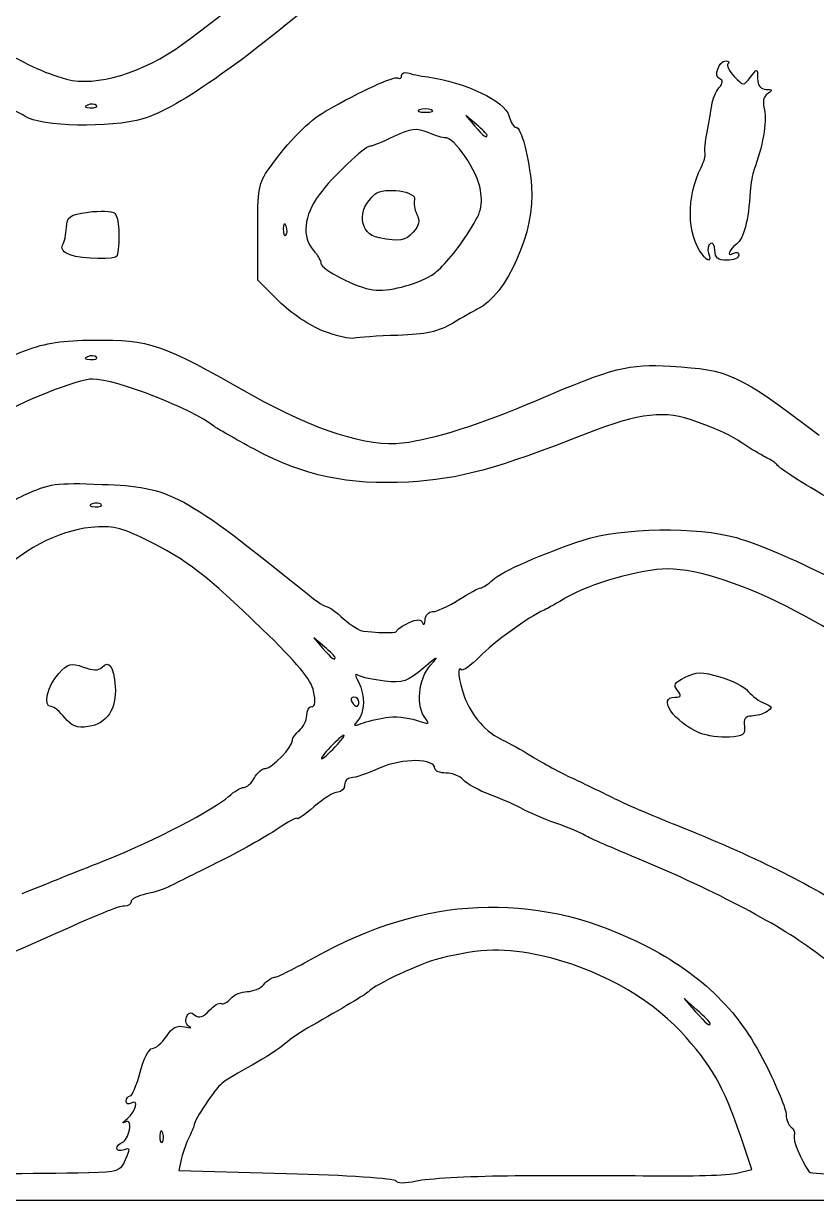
# Model space of a CAD drawing. Extents: x 32 to 2531, y 46 to 1398.
# Drawn here: x 1554.1 to 1776.8, y 45.7 to 376.1 of the extents above; entities that cross this region are included whole.
import ezdxf

# ---------------------------------------------------------------- set-up
doc = ezdxf.new("R2010")
doc.units = 0
doc.layers.add('IMAGE', color=7, linetype='CONTINUOUS')

msp = doc.modelspace()

# ---------------------------------------------------------------- linework, layer by layer
at = {"layer": 'IMAGE', "color": 7}
for points in [[(32.319879, 721.65756), (32.319879, 1397.653213), (1281.6532, 1397.653213), (2530.9865, 1397.653213), (2530.9865, 721.65312), (2530.9865, 45.6531), (1281.6532, 45.6531), (32.319879, 45.6531), (32.319879, 721.64876)], [(1574.6255, 353.1259), (1574.6255, 353.1259)], [(1668.6532, 351.8696), (1668.6532, 351.8696)], [(1684.3199, 344.7799), (1684.3199, 344.7799)], [(1653.9836, 315.9279), (1653.9836, 315.9279)], [(1567.2343, 311.145), (1567.2343, 311.145)], [(1744.6765, 311.3199), (1744.6765, 311.3199)], [(1668.756, 305.4599), (1668.756, 305.4599)], [(1574.6255, 282.4587), (1574.6255, 282.4587)], [(1575.9588, 241.1254), (1575.9588, 241.1254)], [(1641.6532, 198.1132), (1641.6532, 198.1132)], [(1648.3199, 185.6532), (1648.3199, 185.6532)], [(1744.1073, 176.9004), (1744.1073, 176.9004)], [(1641.6532, 172.9865), (1641.6532, 172.9865)], [(1746.9865, 95.4208), (1746.9865, 95.4208)], [(1593.2308, 64.5699), (1593.2308, 64.5699)], [(1690.0549, 52.6073), (1690.0549, 52.6073)]]:
    msp.add_lwpolyline(points, close=True, dxfattribs=at)
for points in [[(1681.3199, 347.7799), (1678.3199, 350.3199), (1680.8599, 347.3199)], [(1625.8457, 298.1624), (1619.9481, 304.0601), (1619.8951, 317.4857)], [(1627.8975, 319.2365), (1627.8973, 319.2365)], [(1638.3659, 289.7671), (1638.3651, 289.7671)], [(1638.6532, 201.1132), (1635.6532, 203.6532), (1638.1932, 200.6532)], [(1565.7185, 181.2065), (1565.7185, 181.2063)], [(1655.9005, 181.2605), (1655.9004, 181.2605)], [(1743.3199, 99.0875), (1739.6532, 102.3199), (1742.8856, 98.6532)], [(1754.4973, 53.299), (1758.6753, 54.3198), (1755.5284, 63.6532)], [(1598.5311, 57.5292), (1597.7071, 54.0718), (1627.9939, 53.2541)], [(1572.4392, 53.5025), (1572.4392, 53.5023)]]:
    msp.add_lwpolyline(points, dxfattribs=at)
for points in [[(1598.794, 370.3031), (1623.3765, 388.2943), (1654.1361, 416.1311), (1657.7464, 423.6536)], [(1518.4355, 392.293), (1542.328, 371.3772), (1553.3095, 364.0738), (1566.2127, 360.5174)], [(1644.4451, 389.6532), (1617.5719, 366.4188), (1597.5537, 352.2128), (1587.6532, 349.3506)], [(1566.2127, 360.5174), (1574.4147, 358.2568), (1587.8465, 362.2911), (1598.794, 370.3031)], [(1749.6325, 360.549), (1747.8496, 361.1433), (1749.3684, 365.6532), (1751.3515, 365.6532)], [(1751.3515, 365.6532), (1752.1285, 365.6532), (1752.4004, 365.2893), (1751.9557, 364.8446)], [(1751.9557, 364.8446), (1751.5109, 364.3999), (1752.3116, 362.7861), (1753.7349, 361.2584)], [(1758.2788, 361.067), (1760.1855, 363.5877), (1760.2361, 363.5772), (1760.2775, 360.6532)], [(1638.9591, 351.528), (1648.9996, 357.2267), (1658.2251, 361.4577), (1659.2412, 360.8297)], [(1659.2412, 360.8297), (1659.835, 360.4627), (1660.3207, 360.7787), (1660.3207, 361.5327)], [(1660.3207, 361.5327), (1660.3207, 362.2863), (1661.0707, 362.6216), (1661.9874, 362.2779)], [(1661.9874, 362.2779), (1662.904, 361.9342), (1665.454, 361.4135), (1667.654, 361.1209)], [(1667.654, 361.1209), (1678.0278, 359.7411), (1689.4392, 354.3065), (1690.4542, 350.2625)], [(1749.4376, 358.0602), (1750.5929, 359.4521), (1750.6521, 360.2091), (1749.6325, 360.549)], [(1753.7349, 361.2584), (1756.2871, 358.519), (1756.3496, 358.5163), (1758.2788, 361.067)], [(1760.2775, 360.6532), (1760.3055, 358.7091), (1761.1412, 357.646), (1762.6532, 357.6328)], [(1747.4033, 353.1898), (1747.6091, 354.7683), (1748.5245, 356.96), (1749.4376, 358.0602)], [(1762.6532, 357.6328), (1764.5079, 357.6168), (1764.6076, 357.3724), (1763.1395, 356.4426)], [(1574.6255, 353.1259), (1574.1824, 353.569), (1573.0324, 353.6163), (1572.0699, 353.2311)], [(1763.1395, 356.4426), (1761.9071, 355.6621), (1761.5869, 354.0988), (1762.1776, 351.7453)], [(1554.4763, 350.0948), (1552.6085, 351.3186), (1550.3092, 352.3247), (1549.3668, 352.3307)], [(1572.0699, 353.2311), (1571.0063, 352.8055), (1571.3221, 352.4896), (1572.8755, 352.4256)], [(1572.8755, 352.4256), (1574.2809, 352.3676), (1575.0685, 352.6828), (1574.6255, 353.1259)], [(1623.081, 335.4244), (1628.5899, 343.0985), (1634.2866, 348.876), (1638.9591, 351.528)], [(1665.3199, 351.8696), (1664.4032, 351.4997), (1665.1532, 351.1971), (1666.9865, 351.1971)], [(1668.6532, 351.8696), (1667.7365, 352.2395), (1666.2365, 352.2395), (1665.3199, 351.8696)], [(1666.9865, 351.1971), (1668.8199, 351.1971), (1669.5699, 351.4997), (1668.6532, 351.8696)], [(1746.1168, 345.6532), (1746.6185, 348.2199), (1747.1975, 351.6114), (1747.4033, 353.1898)], [(1762.1776, 351.7453), (1762.9512, 348.6633), (1761.6529, 341.2423), (1759.2457, 334.9865)], [(1587.6532, 349.3506), (1578.4881, 346.701), (1558.9883, 347.1384), (1554.4763, 350.0948)], [(1680.8599, 347.3199), (1683.2468, 344.5006), (1684.3199, 343.7129), (1684.3199, 344.7799)], [(1684.3199, 344.7799), (1684.3199, 345.0329), (1682.9699, 346.3829), (1681.3199, 347.7799)], [(1690.4542, 350.2625), (1690.9064, 348.4607), (1691.7883, 346.9865), (1692.4139, 346.9865)], [(1692.4139, 346.9865), (1693.9027, 346.9865), (1696.092, 338.7085), (1696.8216, 330.3199)], [(1658.1229, 344.3673), (1654.9472, 342.8745), (1651.9716, 341.6532), (1651.5104, 341.6532)], [(1667.7751, 345.4853), (1664.4848, 346.8394), (1663.0215, 346.6699), (1658.1229, 344.3673)], [(1672.4888, 344.0498), (1672.0292, 343.9618), (1669.908, 344.6075), (1667.7751, 345.4853)], [(1682.4737, 329.3287), (1681.7701, 334.502), (1674.9708, 344.5265), (1672.4888, 344.0498)], [(1745.5152, 339.7271), (1745.3443, 340.4198), (1745.6152, 343.0865), (1746.1168, 345.6532)], [(1651.5104, 341.6532), (1649.8985, 341.6532), (1640.9537, 333.1522), (1637.1203, 327.9768)], [(1744.4301, 335.7271), (1745.198, 337.2345), (1745.6863, 339.0345), (1745.5152, 339.7271)], [(1619.8951, 317.4857), (1619.8461, 329.6227), (1620.1523, 331.3446), (1623.081, 335.4244)], [(1744.6765, 311.3199), (1740.4193, 316.7648), (1740.3096, 327.6374), (1744.4301, 335.7271)], [(1759.2457, 334.9865), (1758.8225, 333.8865), (1758.3647, 331.1865), (1758.2284, 328.9865)], [(1637.1203, 327.9768), (1632.8283, 322.1826), (1632.2225, 316.1107), (1635.5679, 312.4142)], [(1653.9836, 315.9279), (1648.3001, 317.0223), (1647.6496, 323.8906), (1652.8228, 328.184)], [(1652.8228, 328.184), (1655.4428, 330.3584), (1664.7923, 329.0042), (1663.9189, 326.5767)], [(1677.8856, 315.6532), (1682.6547, 322.7711), (1683.1605, 324.279), (1682.4737, 329.3287)], [(1696.8216, 330.3199), (1697.8971, 317.9547), (1689.8719, 299.852), (1681.5522, 295.8756)], [(1758.2284, 328.9865), (1757.7227, 320.8222), (1756.3788, 315.6605), (1754.3779, 314.1974)], [(1663.9189, 326.5767), (1663.6043, 325.7021), (1663.9189, 323.8866), (1664.6063, 322.5423)], [(1566.188, 318.8519), (1566.3053, 321.9221), (1567.0081, 322.4154), (1572.3199, 323.1528)], [(1572.3199, 323.1528), (1575.6199, 323.6109), (1578.9735, 323.4674), (1579.7724, 322.8339)], [(1579.7724, 322.8339), (1580.9265, 321.9188), (1581.3003, 315.4258), (1580.4589, 310.9057)], [(1664.6063, 322.5423), (1665.5217, 320.7657), (1665.234, 319.3999), (1663.5528, 317.5423)], [(1565.1024, 313.8407), (1565.6271, 314.6895), (1566.1156, 316.9446), (1566.188, 318.8519)], [(1627.0917, 318.431), (1627.0347, 317.0254), (1627.3491, 316.2379), (1627.7921, 316.681)], [(1627.8973, 319.2365), (1627.4717, 320.3002), (1627.1557, 319.9843), (1627.0917, 318.431)], [(1627.7921, 316.681), (1628.2352, 317.124), (1628.2825, 318.2741), (1627.8975, 319.2365)], [(1663.5528, 317.5423), (1661.2719, 315.0219), (1659.8952, 314.7896), (1653.9836, 315.9279)], [(1668.756, 305.4599), (1670.8293, 306.6662), (1674.9376, 311.2532), (1677.8856, 315.6532)], [(1747.0448, 314.3559), (1746.3435, 313.9224), (1746.1076, 312.687), (1746.5208, 311.6105)], [(1748.3199, 312.3986), (1748.3199, 313.9085), (1747.7461, 314.7893), (1747.0448, 314.3559)], [(1754.3779, 314.1974), (1752.1299, 312.5536), (1751.4932, 310.3182), (1753.6532, 311.6532)], [(1567.2343, 311.145), (1565.3789, 311.8378), (1564.5289, 312.9128), (1565.1024, 313.8407)], [(1580.4589, 310.9057), (1580.2363, 309.7091), (1570.6128, 309.8832), (1567.2343, 311.145)], [(1635.5679, 312.4142), (1636.7148, 311.1468), (1637.6532, 309.5015), (1637.6532, 308.7579)], [(1746.5208, 311.6105), (1747.4396, 309.216), (1746.4448, 309.0591), (1744.6765, 311.3199)], [(1751.6532, 309.6532), (1749.1769, 309.6532), (1748.3199, 310.3591), (1748.3199, 312.3986)], [(1754.9865, 311.0652), (1754.9865, 310.2886), (1753.4865, 309.6532), (1751.6532, 309.6532)], [(1753.6532, 311.6532), (1754.3865, 312.1064), (1754.9865, 311.8419), (1754.9865, 311.0652)], [(1637.6532, 308.7579), (1637.6532, 307.0745), (1647.824, 301.9238), (1652.3199, 301.3304)], [(1652.3199, 301.3304), (1656.5332, 300.7742), (1663.8721, 302.6181), (1668.756, 305.4599)], [(1638.3651, 289.7671), (1634.5976, 291.1881), (1629.2013, 294.8068), (1625.8457, 298.1624)], [(1681.5522, 295.8756), (1680.5082, 295.3767), (1677.3755, 293.6007), (1674.5906, 291.929)], [(1674.5906, 291.929), (1670.6894, 289.5873), (1667.1698, 288.8136), (1659.2572, 288.5584)], [(1646.9874, 287.7483), (1645.8874, 287.4849), (1642.0076, 288.3934), (1638.3659, 289.7671)], [(1659.2572, 288.5584), (1653.6088, 288.3762), (1648.0874, 288.0117), (1646.9874, 287.7483)], [(1490.1152, 236.9866), (1517.6003, 261.9534), (1541.3067, 279.3366), (1554.7085, 284.3508)], [(1554.7085, 284.3508), (1560.2477, 286.4233), (1565.3811, 287.2), (1573.6471, 287.2165)], [(1573.6471, 287.2165), (1590.1596, 287.2495), (1592.0327, 286.6031), (1618.32, 271.8018)], [(1572.0699, 282.564), (1571.0063, 282.1383), (1571.3221, 281.8224), (1572.8755, 281.7584)], [(1574.6255, 282.4588), (1574.1824, 282.9018), (1573.0324, 282.9492), (1572.0699, 282.564)], [(1572.8755, 281.7584), (1574.2809, 281.7004), (1575.0685, 282.0157), (1574.6255, 282.4587)], [(1698.2347, 270.3142), (1719.9141, 279.5741), (1724.0488, 280.6258), (1735.856, 279.8842)], [(1735.856, 279.8842), (1752.6403, 278.8299), (1754.2985, 278.0613), (1777.5541, 260.5576)], [(1573.5032, 276.3053), (1569.58, 276.3213), (1553.1728, 269.8593), (1545.8255, 265.4038)], [(1607.6056, 263.0656), (1601.5569, 267.9118), (1580.0068, 276.2784), (1573.5032, 276.3053)], [(1618.32, 271.8018), (1635.726, 262.0012), (1650.9831, 257.1346), (1660.5103, 258.3441)], [(1660.5103, 258.3441), (1669.8752, 259.533), (1682.0028, 263.3811), (1698.2347, 270.3142)], [(1742.9165, 264.4074), (1734.5025, 267.6406), (1727.1292, 266.8163), (1712.3199, 260.9867)], [(1756.9865, 257.6531), (1752.462, 260.6362), (1751.3847, 261.1534), (1742.9165, 264.4074)], [(1618.9888, 256.564), (1613.4876, 259.5314), (1608.3651, 262.4571), (1607.6056, 263.0656)], [(1712.3199, 260.9867), (1686.9783, 251.011), (1676.4368, 248.1476), (1662.2363, 247.3822)], [(1662.2363, 247.3822), (1645.2641, 246.4675), (1632.8023, 249.1132), (1618.9888, 256.564)], [(1762.9865, 254.0983), (1761.8865, 254.6029), (1759.1865, 256.2026), (1756.9865, 257.6531)], [(1765.6532, 252.3023), (1765.2865, 252.7855), (1764.0865, 253.5938), (1762.9865, 254.0983)], [(1814.9865, 224.0424), (1789.084, 237.3812), (1767.6652, 249.6506), (1765.6532, 252.3023)], [(1554.2071, 243.6635), (1561.5325, 247.0099), (1563.0993, 247.2283), (1576.2071, 246.7301)], [(1576.2071, 246.7301), (1595.6011, 245.9931), (1598.564, 244.4054), (1634.3199, 215.5918)], [(1539.4681, 234.2138), (1543.2365, 237.4295), (1549.8691, 241.6819), (1554.2071, 243.6635)], [(1575.9588, 241.1254), (1575.5157, 241.5685), (1574.3657, 241.6159), (1573.4032, 241.2306)], [(1573.4032, 241.2306), (1572.3396, 240.805), (1572.6555, 240.4891), (1574.2088, 240.4251)], [(1574.2088, 240.4251), (1575.6143, 240.3671), (1576.4019, 240.6823), (1575.9588, 241.1254)], [(1588.5467, 231.156), (1581.2856, 234.7536), (1579.1229, 235.2361), (1573.0631, 234.6107)], [(1711.3211, 231.069), (1722.002, 234.5667), (1743.5673, 234.9146), (1754.3199, 231.7625)], [(1573.0631, 234.6107), (1563.4909, 233.6227), (1554.1261, 228.585), (1543.6575, 218.7921)], [(1754.3199, 231.7625), (1767.3935, 227.93), (1793.1552, 214.9977), (1804.3199, 206.6626)], [(1621.1737, 206.0917), (1605.478, 221.3052), (1600.1176, 225.4231), (1588.5467, 231.156)], [(1685.8763, 219.8551), (1688.64, 222.3562), (1699.9891, 227.3579), (1711.3211, 231.069)], [(1734.9568, 222.9865), (1727.7577, 222.9865), (1712.8731, 218.7559), (1706.5472, 214.9117)], [(1805.8628, 186.0288), (1789.1119, 204.0041), (1752.6928, 222.9865), (1734.9568, 222.9865)], [(1682.5217, 217.6532), (1683.0285, 217.6532), (1684.5381, 218.6441), (1685.8763, 219.8551)], [(1634.3199, 215.5918), (1636.5199, 213.8189), (1638.796, 212.3575), (1639.378, 212.3441)], [(1676.3199, 214.3199), (1679.224, 216.1532), (1682.0149, 217.6532), (1682.5217, 217.6532)], [(1706.5472, 214.9117), (1704.2221, 213.4988), (1701.4199, 211.9366), (1700.3199, 211.4402)], [(1639.378, 212.3441), (1639.96, 212.3311), (1642.0539, 210.8199), (1644.0311, 208.9865)], [(1669.0131, 210.9866), (1670.1276, 210.9866), (1673.4157, 212.4866), (1676.3199, 214.3199)], [(1644.0311, 208.9865), (1646.0083, 207.1532), (1648.5321, 205.5758), (1649.6396, 205.4813)], [(1662.2704, 207.8329), (1664.704, 208.9613), (1665.6913, 208.9613), (1666.1547, 207.8329)], [(1666.1547, 207.8329), (1666.4964, 207.0007), (1666.8233, 207.3699), (1666.8813, 208.6532)], [(1666.8813, 208.6532), (1666.9383, 209.9366), (1667.8984, 210.9866), (1669.0131, 210.9866)], [(1700.3199, 211.4402), (1695.8901, 209.441), (1686.0733, 202.3242), (1682.0959, 198.2285)], [(1635.6131, 188.6532), (1634.9473, 191.7932), (1630.9709, 196.5956), (1621.1737, 206.0917)], [(1649.6396, 205.4813), (1656.2692, 204.9152), (1658.9877, 204.9472), (1658.9969, 205.5913)], [(1658.9969, 205.5913), (1658.9969, 205.992), (1660.4757, 207.0007), (1662.2704, 207.8329)], [(1638.1932, 200.6532), (1640.5801, 197.834), (1641.6532, 197.0462), (1641.6532, 198.1132)], [(1641.6532, 198.1132), (1641.6532, 198.3662), (1640.3032, 199.7162), (1638.6532, 201.1132)], [(1668.4365, 195.9541), (1671.0117, 198.8367), (1670.6301, 198.6858), (1666.5233, 195.1973)], [(1564.0147, 193.6362), (1566.6744, 196.4881), (1567.5129, 196.7058), (1570.9052, 195.4254)], [(1570.9052, 195.4254), (1573.6383, 194.3938), (1575.1828, 194.3829), (1576.1881, 195.3884)], [(1576.1881, 195.3884), (1578.2224, 197.4227), (1579.4181, 195.6738), (1579.864, 190.0121)], [(1666.5233, 195.1973), (1662.0135, 191.3667), (1660.6876, 190.9176), (1655.5544, 191.482)], [(1667.1005, 180.8493), (1664.2741, 184.2548), (1664.9652, 192.0684), (1668.4365, 195.9541)], [(1677.0959, 194.655), (1675.7889, 195.9619), (1676.2695, 191.9103), (1678.0067, 186.9765)], [(1682.0959, 198.2285), (1679.7727, 195.8363), (1677.5227, 194.2281), (1677.0959, 194.655)], [(1561.8745, 184.3199), (1559.4824, 184.3199), (1560.8407, 190.2327), (1564.0147, 193.6362)], [(1648.2179, 193.0496), (1647.116, 193.7306), (1647.1077, 193.2513), (1648.1869, 191.2351)], [(1655.5544, 191.482), (1652.3429, 191.8352), (1649.0415, 192.5406), (1648.2179, 193.0496)], [(1737.7583, 188.8599), (1736.5119, 190.3617), (1736.9423, 191.1011), (1739.9284, 192.5881)], [(1739.9284, 192.5881), (1743.0311, 194.1331), (1744.6553, 194.1562), (1749.6532, 192.7266)], [(1749.6532, 192.7266), (1752.9532, 191.7826), (1756.5532, 189.9258), (1757.6532, 188.6002)], [(1579.864, 190.0121), (1580.3632, 183.6734), (1577.5603, 179.4715), (1572.3195, 178.7023)], [(1635.0925, 184.3199), (1636.0159, 184.3199), (1636.2024, 185.8732), (1635.6131, 188.6532)], [(1648.1869, 191.2351), (1650.1373, 187.5908), (1650.0453, 182.609), (1647.9866, 180.3903)], [(1737.1497, 186.9865), (1738.8565, 186.9865), (1738.9849, 187.3819), (1737.7583, 188.8599)], [(1757.6532, 188.6002), (1758.7532, 187.2747), (1760.8364, 185.7371), (1762.2825, 185.1833)], [(1646.9079, 186.9865), (1646.1312, 186.9865), (1645.8667, 186.3865), (1646.3199, 185.6532)], [(1646.3199, 185.6532), (1646.7731, 184.9199), (1647.4085, 184.3199), (1647.7319, 184.3199)], [(1648.3199, 185.6532), (1648.3199, 186.3865), (1647.6844, 186.9865), (1646.9079, 186.9865)], [(1647.7319, 184.3199), (1648.0553, 184.3199), (1648.3199, 184.9199), (1648.3199, 185.6532)], [(1678.0067, 186.9765), (1679.8248, 181.8125), (1684.1763, 176.9089), (1688.7064, 174.9191)], [(1744.1073, 176.9004), (1736.8443, 179.8791), (1731.9415, 186.9865), (1737.1497, 186.9865)], [(1762.2825, 185.1833), (1764.4881, 184.3387), (1764.5955, 183.9764), (1762.9492, 182.9352)], [(1565.7185, 181.2063), (1564.3715, 182.9188), (1562.6417, 184.3199), (1561.8745, 184.3199)], [(1631.6532, 177.6532), (1632.7532, 178.5661), (1633.6532, 180.4396), (1633.6532, 181.8165)], [(1633.6532, 181.8165), (1633.6532, 183.1933), (1634.3009, 184.3199), (1635.0925, 184.3199)], [(1762.9492, 182.9352), (1761.8697, 182.2526), (1759.8988, 181.6849), (1758.5693, 181.6736)], [(1572.3195, 178.7023), (1569.1141, 178.2319), (1567.6093, 178.8027), (1565.7185, 181.2065)], [(1647.9866, 180.3903), (1646.6169, 178.9141), (1646.795, 178.768), (1648.9866, 179.5704)], [(1648.9866, 179.5704), (1650.4533, 180.1074), (1653.5645, 180.8679), (1655.9005, 181.2605)], [(1655.9004, 181.2605), (1658.2363, 181.653), (1662.0532, 181.3095), (1664.3824, 180.4979)], [(1664.3824, 180.4979), (1667.9284, 179.2617), (1668.3705, 179.3189), (1667.1005, 180.8493)], [(1756.5693, 178.8387), (1756.9199, 176.4739), (1756.2409, 175.9781), (1752.3199, 175.7352)], [(1758.5693, 181.6736), (1756.8716, 181.6596), (1756.2764, 180.8156), (1756.5693, 178.8387)], [(1629.6532, 174.8334), (1629.6532, 175.4714), (1630.5532, 176.7403), (1631.6532, 177.6532)], [(1644.118, 176.3199), (1643.7513, 176.3199), (1642.0421, 174.8199), (1640.3199, 172.9865)], [(1641.6532, 172.9865), (1643.3755, 174.8199), (1644.4847, 176.3199), (1644.118, 176.3199)], [(1752.3199, 175.7352), (1749.7532, 175.5763), (1746.0576, 176.1006), (1744.1073, 176.9004)], [(1622.1263, 166.9865), (1623.966, 166.9865), (1629.6532, 172.9156), (1629.6532, 174.8334)], [(1640.3199, 172.9865), (1638.5976, 171.1532), (1637.4884, 169.6532), (1637.8551, 169.6532)], [(1637.8551, 169.6532), (1638.2217, 169.6532), (1639.9309, 171.1532), (1641.6532, 172.9865)], [(1688.7064, 174.9191), (1690.3272, 174.2073), (1694.0532, 172.1323), (1696.9865, 170.308)], [(1669.6532, 166.9261), (1669.6532, 169.8025), (1660.6188, 169.9102), (1654.2869, 167.1093)], [(1696.9865, 170.308), (1699.9199, 168.4838), (1705.0199, 165.7388), (1708.3199, 164.2082)], [(1618.9865, 164.3199), (1619.7715, 165.7865), (1621.1844, 166.9865), (1622.1263, 166.9865)], [(1654.2869, 167.1093), (1650.8185, 165.5751), (1647.1572, 164.3199), (1646.1504, 164.3199)], [(1672.8233, 165.6532), (1671.0797, 165.6532), (1669.6532, 166.226), (1669.6532, 166.9261)], [(1677.5949, 163.7234), (1676.7141, 164.7848), (1674.5668, 165.6532), (1672.8233, 165.6532)], [(1616.0256, 161.6532), (1616.8692, 161.6532), (1618.2016, 162.8532), (1618.9865, 164.3199)], [(1644.3199, 162.3199), (1644.3199, 161.2199), (1643.4408, 160.3199), (1642.3663, 160.3199)], [(1646.1504, 164.3199), (1645.1436, 164.3199), (1644.3199, 163.4199), (1644.3199, 162.3199)], [(1685.4249, 159.4687), (1681.9993, 160.7474), (1678.4759, 162.662), (1677.5949, 163.7234)], [(1708.3199, 164.2082), (1711.6199, 162.6775), (1716.6873, 160.2248), (1719.5811, 158.7578)], [(1578.372, 141.6806), (1590.1857, 146.3261), (1608.1219, 155.673), (1611.7392, 159.069)], [(1611.7392, 159.069), (1613.2531, 160.4903), (1615.182, 161.6532), (1616.0256, 161.6532)], [(1642.3663, 160.3199), (1641.2917, 160.3199), (1638.2917, 158.4577), (1635.6996, 156.1818)], [(1694.3199, 155.5593), (1692.8532, 156.4308), (1688.8504, 158.19), (1685.4249, 159.4687)], [(1719.5811, 158.7578), (1722.4747, 157.2907), (1730.5747, 153.7995), (1737.5811, 150.9995)], [(1635.6996, 156.1818), (1633.1075, 153.9058), (1630.9865, 152.4346), (1630.9865, 152.9125)], [(1703.6532, 151.5844), (1699.9865, 152.8992), (1695.7865, 154.6879), (1694.3199, 155.5593)], [(1630.9865, 152.9125), (1630.9865, 153.3903), (1628.4365, 152.0305), (1625.3199, 149.8907)], [(1625.3199, 149.8907), (1622.2032, 147.7509), (1614.5532, 143.4845), (1608.3199, 140.4099)], [(1711.6532, 148.2366), (1710.9199, 148.7632), (1707.3199, 150.2697), (1703.6532, 151.5844)], [(1737.5811, 150.9995), (1758.9481, 142.4603), (1775.0541, 134.4806), (1788.0051, 126.0171)], [(1724.9865, 142.3499), (1718.3865, 145.0611), (1712.3865, 147.7101), (1711.6532, 148.2366)], [(1776.0744, 115.7273), (1766.1216, 123.2852), (1746.4789, 133.5213), (1724.9865, 142.3499)], [(1553.7353, 131.8216), (1562.1235, 135.2143), (1573.21, 139.6508), (1578.372, 141.6806)], [(1608.3199, 140.4099), (1602.0865, 137.3354), (1596.0668, 134.3336), (1594.9428, 133.7394)], [(1594.9428, 133.7394), (1593.8187, 133.1452), (1590.9687, 132.235), (1588.6095, 131.7168)], [(1636.1277, 114.0413), (1666.5964, 131.1454), (1697.1773, 132.5993), (1726.4941, 118.3375)], [(1584.3199, 129.5473), (1584.3199, 128.8722), (1583.4945, 128.3199), (1582.4857, 128.3199)], [(1588.6095, 131.7168), (1586.2501, 131.1986), (1584.3199, 130.2223), (1584.3199, 129.5473)], [(1582.4857, 128.3199), (1580.8291, 128.3199), (1575.5413, 126.1615), (1559.6532, 119.0001)], [(1559.6532, 119.0001), (1546.71, 113.166), (1543.2049, 112.0947), (1535.9865, 111.7666)], [(1699.7311, 114.3453), (1689.4292, 116.6373), (1682.8081, 116.4699), (1671.038, 113.6201)], [(1726.4941, 118.3375), (1743.8776, 109.8809), (1754.6275, 99.6364), (1762.4395, 84.0816)], [(1787.1532, 108.3199), (1786.4249, 108.3199), (1781.4395, 111.6532), (1776.0744, 115.7273)], [(1624.6243, 108.3197), (1625.3455, 108.3197), (1630.522, 110.8944), (1636.1277, 114.0413)], [(1671.038, 113.6201), (1665.8077, 112.3537), (1652.8229, 106.2993), (1650.9861, 104.2705)], [(1738.6985, 93.061), (1729.472, 102.9493), (1714.7087, 111.0131), (1699.7311, 114.3453)], [(1616.9865, 104.3197), (1618.6403, 104.3197), (1620.7403, 105.2197), (1621.6532, 106.3197)], [(1621.6532, 106.3197), (1622.5661, 107.4197), (1623.9031, 108.3197), (1624.6243, 108.3197)], [(1612.332, 102.3344), (1613.2383, 103.4264), (1615.3328, 104.3197), (1616.9865, 104.3197)], [(1650.9861, 104.2705), (1650.3148, 103.529), (1643.6227, 99.5157), (1634.9861, 94.6753)], [(1606.2957, 98.9597), (1607.6049, 100.4064), (1609.1281, 101.3109), (1609.6803, 100.9696)], [(1609.6803, 100.9696), (1610.2325, 100.6284), (1611.4259, 101.2425), (1612.332, 102.3344)], [(1600.7281, 94.4181), (1599.8527, 94.8255), (1599.4727, 96.0352), (1599.8839, 97.1065)], [(1599.8839, 97.1065), (1600.4117, 98.4824), (1601.1135, 98.6543), (1602.2732, 97.6919)], [(1602.2732, 97.6919), (1603.4415, 96.7223), (1604.6017, 97.0879), (1606.2957, 98.9597)], [(1742.8856, 98.6532), (1745.9068, 95.2261), (1746.9865, 94.3751), (1746.9865, 95.4208)], [(1746.9865, 95.4208), (1746.9865, 95.6596), (1745.3365, 97.3096), (1743.3199, 99.0875)], [(1594.2407, 91.7191), (1595.8683, 94.2031), (1597.2563, 94.9247), (1599.394, 94.3981)], [(1599.394, 94.3981), (1601.0032, 94.0017), (1601.6036, 94.0107), (1600.7281, 94.4181)], [(1634.9861, 94.6753), (1632.4195, 93.2368), (1629.1195, 90.994), (1627.6528, 89.6913)], [(1755.5284, 63.6532), (1750.8451, 77.5429), (1747.1444, 84.0093), (1738.6985, 93.061)], [(1590.2897, 88.3195), (1591.2376, 88.3195), (1593.0156, 89.8493), (1594.2407, 91.7191)], [(1627.6528, 89.6913), (1626.1861, 88.3885), (1621.9861, 85.6842), (1618.3195, 83.6818)], [(1586.8577, 81.6528), (1587.8009, 85.3331), (1589.3383, 88.3195), (1590.2897, 88.3195)], [(1618.3195, 83.6818), (1614.6528, 81.6793), (1610.8212, 79.3625), (1609.8048, 78.5333)], [(1762.4395, 84.0816), (1765.6737, 77.6419), (1768.3199, 71.1964), (1768.3199, 69.7584)], [(1584.0679, 74.9861), (1584.6625, 74.9861), (1585.918, 77.9861), (1586.8577, 81.6528)], [(1609.8048, 78.5333), (1607.9108, 76.9881), (1602.0149, 68.1846), (1602.0719, 66.9865)], [(1582.9865, 73.5741), (1582.9865, 74.3507), (1583.4731, 74.9861), (1584.0679, 74.9861)], [(1584.3199, 72.9861), (1583.5865, 72.5329), (1582.9865, 72.7975), (1582.9865, 73.5741)], [(1583.3199, 68.7009), (1585.7643, 70.7045), (1586.6299, 74.4139), (1584.3199, 72.9861)], [(1768.3199, 69.7584), (1768.3199, 68.3204), (1768.9516, 66.7533), (1769.7236, 66.2763)], [(1582.6572, 67.6351), (1581.7384, 67.1695), (1582.0365, 67.6501), (1583.3199, 68.7009)], [(1583.8684, 65.4711), (1584.184, 67.5391), (1583.8044, 68.2167), (1582.6572, 67.6351)], [(1602.0719, 66.9865), (1602.0889, 66.6198), (1601.4851, 65.1198), (1600.7292, 63.6532)], [(1769.7236, 66.2763), (1770.4956, 65.7991), (1770.8752, 64.7137), (1770.5669, 63.8643)], [(1581.8644, 61.9455), (1582.7139, 62.2285), (1583.6157, 63.8151), (1583.8684, 65.4711)], [(1592.4251, 63.7643), (1592.3681, 62.3588), (1592.6824, 61.5712), (1593.1255, 62.0143)], [(1593.2307, 64.5699), (1592.8051, 65.6335), (1592.4891, 65.3176), (1592.4251, 63.7643)], [(1593.1255, 62.0143), (1593.5685, 62.4573), (1593.6159, 63.6073), (1593.2308, 64.5699)], [(1600.7292, 63.6532), (1599.9735, 62.1865), (1598.9843, 59.4306), (1598.5311, 57.5292)], [(1770.5669, 63.8643), (1770.1163, 62.6219), (1772.2547, 57.4193), (1774.764, 53.6531)], [(1580.3199, 60.2503), (1580.3199, 60.8995), (1581.0149, 61.6623), (1581.8644, 61.9455)], [(1582.364, 59.8543), (1581.2397, 59.4228), (1580.3199, 59.6009), (1580.3199, 60.2503)], [(1582.8167, 57.1457), (1584.1796, 60.1371), (1584.1145, 60.526), (1582.364, 59.8543)], [(1572.4392, 53.5023), (1580.5577, 53.6413), (1581.346, 53.9181), (1582.8167, 57.1457)], [(1495.4167, 53.2807), (1497.8573, 52.8331), (1540.5289, 52.956), (1572.4392, 53.5025)], [(1627.9939, 53.2541), (1644.6516, 52.8044), (1658.4661, 51.88), (1658.6928, 51.1998)], [(1730.3195, 52.5642), (1741.3195, 52.4069), (1752.1995, 52.7377), (1754.4973, 53.299)], [(1774.764, 53.6531), (1775.7365, 52.1936), (1848.3144, 52.7065), (1849.4807, 54.1811)], [(1658.6928, 51.1998), (1658.9436, 50.4474), (1661.1969, 50.4333), (1664.4476, 51.1638)], [(1664.4476, 51.1638), (1667.3861, 51.8241), (1678.9095, 52.4737), (1690.0549, 52.6073)], [(1690.0549, 52.6072), (1701.2004, 52.7408), (1719.3195, 52.7219), (1730.3195, 52.5642)]]:
    msp.add_open_spline(points, degree=3, dxfattribs=at)

doc.saveas('drawing.dxf')
